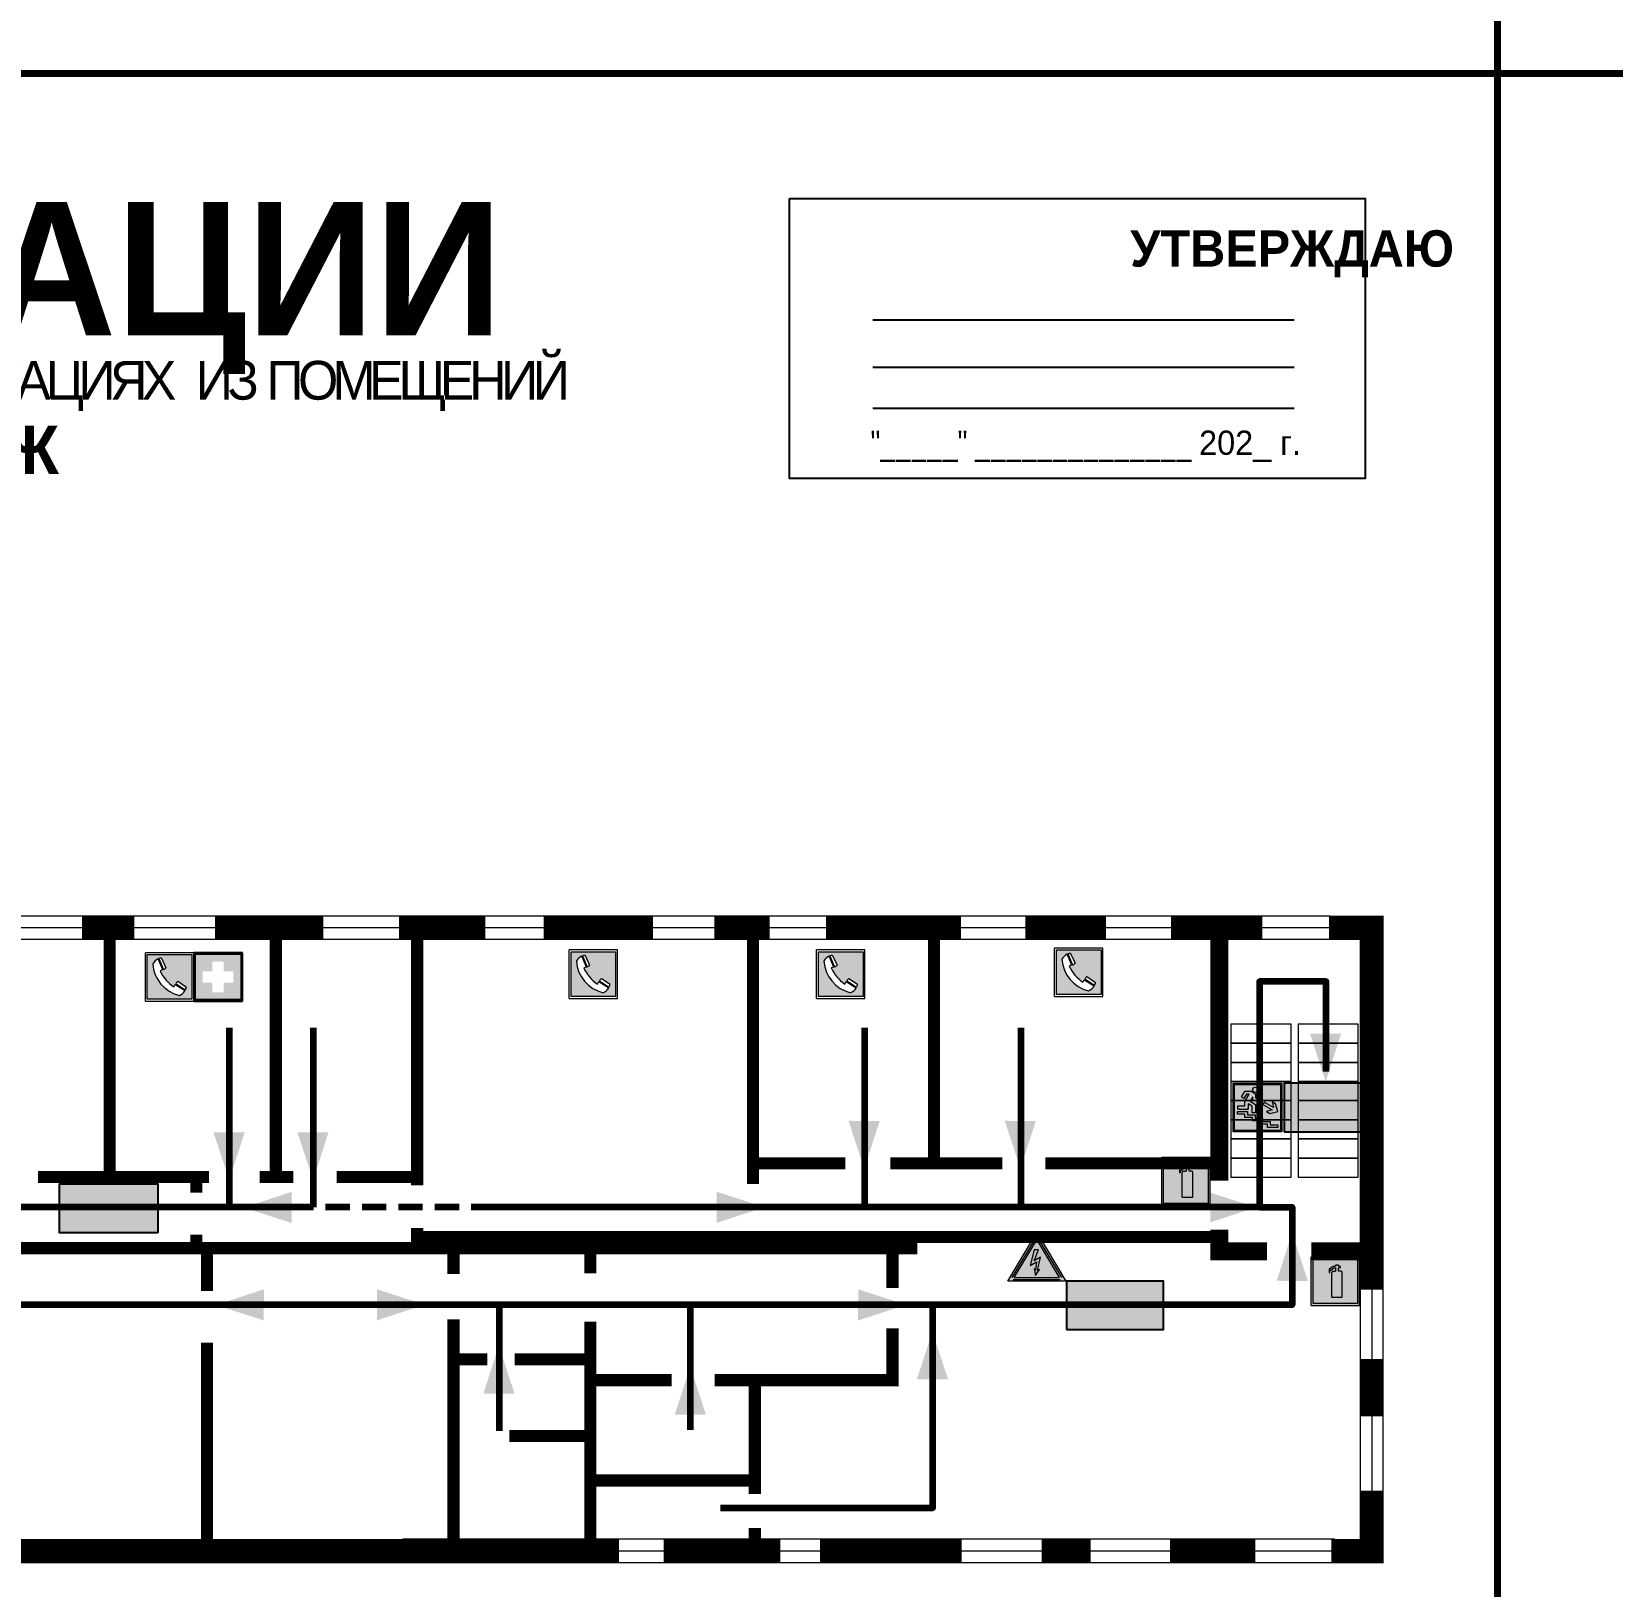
# Model space of a CAD drawing. Header units: millimetres. Extents: x 13114 to 67229, y 22859 to 38520.
# Drawn here: x 33146.6 to 33407.4, y 24818.2 to 25074.8 of the extents above; entities that cross this region are included whole.
import ezdxf

# ---------------------------------------------------------------- set-up
doc = ezdxf.new("R2010")
doc.units = ezdxf.units.MM
doc.linetypes.add('{ Wide Dash }', pattern=[12, 4, -2, 4, -2])
doc.layers.add('План_Штампы', color=7, linetype='Continuous')
doc.styles.add('обычный', font='arial.ttf')

# ---------------------------------------------------------------- blocks, each defined once
blk = doc.blocks.new('A$C456E1F9C')
at = {"lineweight": 5}
h = blk.add_hatch(color=242, dxfattribs=at)
h.paths.add_polyline_path([(0.51, -1.47), (0.51, -13.26), (12.29, -13.26), (12.29, -1.47)])
h.paths.add_polyline_path([(5.42, -4.95, -0.254479), (4.78, -5.4), (3.52, -2.53, -0.209735), (4.23, -2.4)], flags=16)
h.paths.add_polyline_path([(8.53, -8.6), (10.87, -10.17), (10.54, -10.76), (8.03, -9.13, -0.192251)], flags=16)
h.paths.add_polyline_path([(4.61, -5.49, 0.005518), (3.87, -5.72, 0.128647), (7.49, -10.01, 0.00809), (7.83, -9.33), (10.47, -10.97, -0.16736), (8.99, -12.25, -0.327862), (1.95, -3.95, -0.166952), (3.36, -2.62)], flags=16)
at = {"color": 242, "lineweight": 5}
for p, q in [((0, -13.77), (0, -0.97)), ((12.8, -0.97), (0, -0.97)), ((4.61, -5.49), (3.36, -2.62)), ((3.52, -2.53), (4.78, -5.4)), ((4.23, -2.4), (5.42, -4.95)), ((12.8, -13.77), (12.8, -0.97)), ((7.83, -9.33), (10.47, -10.97)), ((8.03, -9.13), (10.54, -10.76)), ((10.81, -10.12), (8.53, -8.6)), ((10.54, -10.76), (10.8, -10.3)), ((10.8, -10.3), (10.81, -10.12)), ((0, -13.77), (12.8, -13.77))]:
    blk.add_line(p, q, dxfattribs=at)
blk.add_lwpolyline([(0.51, -1.47), (12.29, -1.47), (12.29, -13.26), (0.51, -13.26)], close=True, dxfattribs=at)
for centre, radius, start, end in [((4.59, -5.34), 2.99, 114.2845, 152.1974), ((11.12, -3.31), 9.19, 183.9915, 256.6009), ((4.02, -3.27), 0.891, 76.3284, 123.7092), ((14.98, -39.1), 35.17, 107.1487, 108.4135), ((13.86, -0.94), 11.08, 205.5536, 234.8762), ((4.68, -4.59), 0.824, 276.9621, 334.0723), ((-13.31, 0.8), 23.44, 332.5487, 334.4027), ((8.94, -9.5), 0.989, 114.4092, 157.9388), ((7.87, -9.46), 3, 291.9291, 329.9329)]:
    blk.add_arc(centre, radius, start, end, dxfattribs=at)
blk = doc.blocks.new('A$C18900ED3')
h = blk.add_hatch(color=126)
h.paths.add_polyline_path([(-0.18, -0.18), (-7.02, -0.18), (-7.02, -7.02), (-0.18, -7.02)])
h.paths.add_polyline_path([(-5.89, -4.46), (-5.89, -2.77), (-4.46, -2.77), (-4.46, -1.31), (-2.77, -1.31), (-2.77, -2.77), (-1.33, -2.77), (-1.33, -4.46), (-2.77, -4.46), (-2.77, -5.89), (-4.46, -5.89), (-4.46, -4.46)], flags=16)
at = {"color": 126}
for p, q in [((-7.2, 0), (-7.2, -7.2)), ((0, 0), (-7.2, 0)), ((0, -7.2), (0, 0)), ((-7.02, -7.02), (-7.02, -0.18)), ((-7.02, -0.18), (-0.18, -0.18)), ((-0.18, -0.18), (-0.18, -7.02)), ((-0.18, -7.02), (-7.02, -7.02)), ((-7.2, -7.2), (0, -7.2))]:
    blk.add_line(p, q, dxfattribs=at)
blk = doc.blocks.new('вниз')
at = {"lineweight": 0, "true_color": 0xffffff}
h = blk.add_hatch(color=7, dxfattribs=at)
h.dxf.hatch_style = 1
h.paths.add_polyline_path([(40994.51, -4472.22), (40986.51, -4472.22), (40986.51, -4480.22), (40994.51, -4480.22)])
h.paths.add_polyline_path([(40994.31, -4472.42), (40994.31, -4480.01), (40986.71, -4480.01), (40986.71, -4472.42)], flags=16)
h.paths.add_polyline_path([(40988.43, -4473.53), (40989.43, -4473.53), (40990.19, -4473.96), (40990.19, -4474.6), (40991, -4474.6), (40991, -4475.06), (40989.73, -4475.06), (40989.73, -4474.46), (40989.3, -4475.18), (40990.17, -4475.7), (40990.17, -4477.11), (40989.63, -4477.11), (40989.63, -4476.01), (40988.94, -4475.59), (40988.94, -4476.46), (40988.94, -4476.46), (40987.47, -4476.46), (40987.26, -4476.46), (40987.26, -4475.92), (40988.4, -4475.92), (40988.4, -4475.2), (40989.1, -4473.99), (40988.66, -4473.99), (40988.24, -4474.7), (40987.86, -4474.47), (40988.41, -4473.56)], flags=0)
h.paths.add_polyline_path([(40990.55, -4473.29, -1), (40989.69, -4473.29, -1)], flags=0)
h.paths.add_polyline_path([(40988.85, -4476.89), (40988.85, -4477.43), (40990.1, -4477.43), (40990.1, -4477.99), (40991.34, -4477.99), (40991.34, -4478.54), (40992.59, -4478.54), (40992.59, -4479.09), (40993.83, -4479.09), (40993.83, -4479.52), (40992.17, -4479.52), (40992.17, -4478.97), (40990.91, -4478.97), (40990.91, -4478.41), (40989.68, -4478.41), (40989.68, -4477.86), (40988.43, -4477.86), (40988.43, -4477.31), (40987.6, -4477.31), (40987.18, -4477.31), (40987.18, -4476.89)], flags=0)
h.paths.add_polyline_path([(40991.61, -4475.33), (40993.12, -4476.2), (40992.9, -4475.27), (40993.48, -4475.6), (40993.83, -4476.88), (40992.56, -4477.22), (40991.97, -4476.88), (40992.9, -4476.61), (40991.38, -4475.74), (40991.58, -4475.39)], flags=0)
h.paths.add_polyline_path([(40990.19, -4473.96), (40989.43, -4473.53), (40988.43, -4473.53), (40988.41, -4473.56), (40987.86, -4474.47), (40988.24, -4474.7), (40988.66, -4473.99), (40989.1, -4473.99), (40988.4, -4475.2), (40988.4, -4475.92), (40987.26, -4475.92), (40987.26, -4476.46), (40987.47, -4476.46), (40988.94, -4476.46), (40988.94, -4476.27), (40988.94, -4475.59), (40989.63, -4476.01), (40989.63, -4477.11), (40990.17, -4477.11), (40990.17, -4475.7), (40989.3, -4475.18), (40989.73, -4474.46), (40989.73, -4475.06), (40991, -4475.06), (40991, -4474.6), (40990.19, -4474.6)], flags=0)
h.paths.add_polyline_path([(40990.55, -4473.29, 1), (40989.69, -4473.29, 1)], flags=0)
h.paths.add_polyline_path([(40991.61, -4475.33), (40991.58, -4475.39), (40991.38, -4475.74), (40992.9, -4476.61), (40991.97, -4476.88), (40992.56, -4477.22), (40993.83, -4476.88), (40993.48, -4475.6), (40992.9, -4475.27), (40993.12, -4476.2)], flags=0)
h.paths.add_polyline_path([(40990.1, -4477.43), (40988.85, -4477.43), (40988.85, -4476.89), (40987.18, -4476.89), (40987.18, -4477.31), (40987.6, -4477.31), (40988.43, -4477.31), (40988.43, -4477.86), (40989.68, -4477.86), (40989.68, -4478.41), (40990.91, -4478.41), (40990.91, -4478.97), (40992.17, -4478.97), (40992.17, -4479.52), (40993.83, -4479.52), (40993.83, -4479.09), (40992.59, -4479.09), (40992.59, -4478.54), (40991.34, -4478.54), (40991.34, -4477.99), (40990.1, -4477.99)], flags=0)
at = {"lineweight": 0}
h = blk.add_hatch(color=126, dxfattribs=at)
h.dxf.hatch_style = 1
h.paths.add_polyline_path([(40994.31, -4472.42), (40986.71, -4472.42), (40986.71, -4480.01), (40994.31, -4480.01)])
h.paths.add_polyline_path([(40988.43, -4473.53), (40989.43, -4473.53), (40990.19, -4473.96), (40990.19, -4474.6), (40991, -4474.6), (40991, -4475.06), (40989.73, -4475.06), (40989.73, -4474.46), (40989.3, -4475.18), (40990.17, -4475.7), (40990.17, -4477.11), (40989.63, -4477.11), (40989.63, -4476.01), (40988.94, -4475.59), (40988.94, -4476.46), (40988.94, -4476.46), (40987.47, -4476.46), (40987.26, -4476.46), (40987.26, -4475.92), (40988.4, -4475.92), (40988.4, -4475.2), (40989.1, -4473.99), (40988.66, -4473.99), (40988.24, -4474.7), (40987.86, -4474.47), (40988.41, -4473.56)], flags=16)
h.paths.add_polyline_path([(40990.55, -4473.29, -1), (40989.69, -4473.29, -1)], flags=16)
h.paths.add_polyline_path([(40988.85, -4476.89), (40988.85, -4477.43), (40990.1, -4477.43), (40990.1, -4477.99), (40991.34, -4477.99), (40991.34, -4478.54), (40992.59, -4478.54), (40992.59, -4479.09), (40993.83, -4479.09), (40993.83, -4479.52), (40992.17, -4479.52), (40992.17, -4478.97), (40990.91, -4478.97), (40990.91, -4478.41), (40989.68, -4478.41), (40989.68, -4477.86), (40988.43, -4477.86), (40988.43, -4477.31), (40987.6, -4477.31), (40987.18, -4477.31), (40987.18, -4476.89)], flags=16)
h.paths.add_polyline_path([(40991.61, -4475.33), (40993.12, -4476.2), (40992.9, -4475.27), (40993.48, -4475.6), (40993.83, -4476.88), (40992.56, -4477.22), (40991.97, -4476.88), (40992.9, -4476.61), (40991.38, -4475.74), (40991.58, -4475.39)], flags=16)
at = {"lineweight": 0, "true_color": 0xffffff}
h = blk.add_hatch(color=7, dxfattribs=at)
h.dxf.hatch_style = 1
h.paths.add_polyline_path([(40989.73, -4474.46), (40989.73, -4475.06), (40991, -4475.06), (40991, -4474.6), (40990.19, -4474.6), (40990.19, -4473.96), (40989.43, -4473.53), (40988.43, -4473.53), (40988.41, -4473.56), (40987.86, -4474.47), (40988.24, -4474.7), (40988.66, -4473.99), (40989.1, -4473.99), (40988.4, -4475.2), (40988.4, -4475.92), (40987.26, -4475.92), (40987.26, -4476.46), (40987.47, -4476.46), (40988.94, -4476.46), (40988.94, -4475.59), (40989.63, -4476.01), (40989.63, -4477.11), (40990.17, -4477.11), (40990.17, -4475.7), (40989.3, -4475.18)])
h.paths.add_polyline_path([(40989.69, -4473.29, 1), (40990.55, -4473.29, 1)])
h.paths.add_polyline_path([(40991.61, -4475.33), (40991.58, -4475.39), (40991.38, -4475.74), (40992.9, -4476.61), (40991.97, -4476.88), (40992.56, -4477.22), (40993.83, -4476.88), (40993.48, -4475.6), (40992.9, -4475.27), (40993.12, -4476.2)])
h.paths.add_polyline_path([(40990.1, -4477.43), (40988.85, -4477.43), (40988.85, -4476.89), (40987.18, -4476.89), (40987.18, -4477.31), (40987.6, -4477.31), (40988.43, -4477.31), (40988.43, -4477.86), (40989.68, -4477.86), (40989.68, -4478.41), (40990.91, -4478.41), (40990.91, -4478.97), (40992.17, -4478.97), (40992.17, -4479.52), (40993.83, -4479.52), (40993.83, -4479.09), (40992.59, -4479.09), (40992.59, -4478.54), (40991.34, -4478.54), (40991.34, -4477.99), (40990.1, -4477.99)])
at = {"color": 126, "lineweight": 0}
for points in [[(40986.51, -4472.22), (40994.51, -4472.22), (40994.51, -4480.22), (40986.51, -4480.22)], [(40986.71, -4472.42), (40994.31, -4472.42), (40994.31, -4480.01), (40986.71, -4480.01)]]:
    blk.add_lwpolyline(points, close=True, dxfattribs=at)
for points in [[(40987.47, -4476.46), (40987.26, -4476.46), (40987.26, -4475.92), (40988.4, -4475.92), (40988.4, -4475.2), (40989.1, -4473.99), (40988.66, -4473.99), (40988.24, -4474.7), (40987.86, -4474.47), (40988.41, -4473.56), (40988.43, -4473.53), (40989.43, -4473.53), (40990.19, -4473.96), (40990.19, -4474.6), (40991, -4474.6), (40991, -4475.06), (40989.73, -4475.06), (40989.73, -4474.46), (40989.3, -4475.18), (40990.17, -4475.7), (40990.17, -4477.11), (40989.63, -4477.11), (40989.63, -4476.01), (40988.94, -4475.59), (40988.94, -4476.46)], [(40991.58, -4475.39), (40991.38, -4475.74), (40992.9, -4476.61), (40991.97, -4476.88), (40992.56, -4477.22), (40993.83, -4476.88), (40993.48, -4475.6), (40992.9, -4475.27), (40993.12, -4476.2), (40991.61, -4475.33), (40991.58, -4475.39)], [(40987.6, -4477.31), (40987.18, -4477.31), (40987.18, -4476.89), (40988.85, -4476.89), (40988.85, -4477.43), (40990.1, -4477.43), (40990.1, -4477.99), (40991.34, -4477.99), (40991.34, -4478.54), (40992.59, -4478.54), (40992.59, -4479.09), (40993.83, -4479.09), (40993.83, -4479.52), (40992.17, -4479.52), (40992.17, -4478.97), (40990.91, -4478.97), (40990.91, -4478.41), (40989.68, -4478.41), (40989.68, -4477.86), (40988.43, -4477.86), (40988.43, -4477.31), (40987.6, -4477.31)], [(40987.47, -4476.46), (40988.94, -4476.46), (40988.94, -4476.27)]]:
    blk.add_lwpolyline(points, dxfattribs=at)
blk.add_circle((40990.12, -4473.29), 0.432, dxfattribs=at)
blk = doc.blocks.new('A$C7B4425F7')
at = {"true_color": 0xffffff}
blk.add_hatch(color=7, dxfattribs=at).paths.add_polyline_path([(0, 0), (-16, 0), (-16, -8), (0, -8)])
h = blk.add_hatch(color=126)
h.paths.add_polyline_path([(-0.2, -0.2), (-15.8, -0.2), (-15.8, -7.8), (-0.2, -7.8)])
h.paths.add_polyline_path([(-11.76, -2.03), (-11.76, -3.66), (-11.17, -3.66, -0.568275), (-11.17, -6.18), (-12.58, -6.18), (-12.58, -2.03)], flags=16)
h.paths.add_polyline_path([(-13.33, -4.12, -0.495768), (-13.59, -6.18), (-15.03, -6.18), (-15.03, -2.03), (-13.59, -2.03, -0.487973)], flags=16)
h.paths.add_polyline_path([(-10.25, -2.03), (-9.48, -2.03), (-9.48, -6.18), (-10.25, -6.18)], flags=16)
h.paths.add_polyline_path([(-13.84, -3.69), (-14.24, -3.69), (-14.24, -3.03), (-13.9, -3.03, -0.692621)], flags=0)
h.paths.add_polyline_path([(-9.15, -2.03), (-8.4, -2.03), (-8.04, -3.07), (-7.68, -2.03), (-6.93, -2.03), (-7.64, -4.1), (-6.93, -6.18), (-7.68, -6.18), (-8.04, -5.14), (-8.4, -6.18), (-9.15, -6.18), (-8.44, -4.1)], flags=16)
h.paths.add_polyline_path([(-11.76, -4.46), (-11.42, -4.46, -0.692621), (-11.36, -5.12), (-11.76, -5.12)], flags=0)
h.paths.add_polyline_path([(-13.9, -5.2), (-14.24, -5.2), (-14.24, -4.55), (-13.84, -4.55, -0.708038)], flags=0)
edge = h.paths.add_edge_path(flags=16)
edge.add_ellipse((-5.51, -4.08), major_axis=(0, 2.05), ratio=0.586184, start_angle=0, end_angle=360)
edge = h.paths.add_edge_path(flags=0)
edge.add_ellipse((-5.51, -4.08), major_axis=(0, 1.14), ratio=0.454828, start_angle=0, end_angle=360)
h.paths.add_polyline_path([(-4.13, -4.96, 0.377264), (-3.48, -4.52, 0.0555), (-3.16, -2.03), (-1.66, -2.03), (-1.66, -4.96), (-0.96, -4.96), (-0.96, -7.01), (-1.75, -7.01), (-1.75, -6.18), (-3.3, -6.18), (-3.3, -7.02), (-4.13, -7.02)], flags=16)
h.paths.add_polyline_path([(-2.73, -2.91), (-2.28, -2.91), (-2.28, -4.96), (-3.05, -4.96, 0.079136)], flags=0)
at = {"color": 126}
blk.add_lwpolyline([(-16, -8), (0, -8), (0, 0), (-16, 0)], close=True, dxfattribs=at)
blk = doc.blocks.new('A$C32E8229D')
at = {"true_color": 0xffffff}
blk.add_hatch(color=7, dxfattribs=at).paths.add_polyline_path([(0, 0), (0, -8), (16, -8), (16, 0)])
h = blk.add_hatch(color=126)
h.paths.add_polyline_path([(0.2, -0.2), (15.8, -0.2), (15.8, -7.8), (0.2, -7.8)])
h.paths.add_polyline_path([(13.49, -2.05), (12.08, -2.05), (11.37, -2.63, 0.162397), (11.29, -2.84), (11.29, -3.63), (10.35, -3.63), (10.35, -4.05), (11.68, -4.05), (11.68, -3.48), (12.26, -4.28), (11.29, -5.1), (11.29, -6.78), (11.85, -6.78), (11.85, -5.44), (12.8, -4.64), (12.8, -5.94), (14.46, -5.94), (14.46, -5.39), (13.45, -5.39), (13.45, -3.97), (12.46, -2.59), (13.15, -2.59), (13.69, -3.34), (14.18, -3)], flags=16)
h.paths.add_polyline_path([(10.74, -1.82, 1), (11.8, -1.82, 1)], flags=16)
h.paths.add_polyline_path([(9.39, -3.59), (5.99, -3.59), (6.56, -3.03), (5.91, -3.03), (5.1, -3.83), (5.91, -4.64), (6.56, -4.64), (5.99, -4.09), (9.39, -4.09)], flags=16)
h.paths.add_polyline_path([(4.29, -1.08), (1.72, -1.08), (1.72, -6.6), (4.29, -6.6)], flags=16)
at = {"color": 126}
blk.add_lwpolyline([(16, -8), (0, -8), (0, 0), (16, 0)], close=True, dxfattribs=at)
blk = doc.blocks.new('A$C3E6D3DDE')
at = {"lineweight": 5}
h = blk.add_hatch(color=40, dxfattribs=at)
h.paths.add_polyline_path([(24.1, 1.45), (16.46, -11.35), (31.74, -11.35)])
h.paths.add_polyline_path([(24.09, -0.46), (30.03, -10.41), (18.14, -10.41)], flags=16)
h.paths.add_polyline_path([(24.54, -3.08), (23.41, -6.02), (25.13, -5.01), (24.33, -8.5), (24.82, -8.27), (23.79, -9.86), (23.4, -8.04), (23.8, -8.43), (24.04, -6.29), (22.39, -7.25), (23.44, -3.08)], flags=0)
h = blk.add_hatch(color=256, dxfattribs=at)
h.paths.add_polyline_path([(24.37, 0.03, 0.567511), (23.82, 0.03), (17.59, -10.4, 0.582454), (17.86, -10.88), (30.32, -10.88, 0.582149), (30.6, -10.4)])
h.paths.add_polyline_path([(24.09, -0.46), (18.14, -10.41), (30.03, -10.41)], flags=16)
h.paths.add_polyline_path([(24.54, -3.08), (23.41, -6.02), (25.13, -5.01), (24.33, -8.5), (24.82, -8.27), (23.79, -9.86), (23.4, -8.04), (23.8, -8.43), (24.04, -6.29), (22.39, -7.25), (23.44, -3.08)], flags=0)
h = blk.add_hatch(color=40, dxfattribs=at)
h.paths.add_polyline_path([(24.09, -0.46), (18.14, -10.41), (30.03, -10.41)])
h.paths.add_polyline_path([(24.82, -8.27), (23.79, -9.86), (23.4, -8.04), (23.8, -8.43), (24.04, -6.29), (22.39, -7.25), (23.44, -3.08), (24.54, -3.08), (23.41, -6.02), (25.13, -5.01), (24.33, -8.5)], flags=16)
at = {"color": 40, "lineweight": 5}
for p, q in [((16.46, -11.35), (24.1, 1.45)), ((24.1, 1.45), (31.74, -11.35))]:
    blk.add_line(p, q, dxfattribs=at)
at = {"lineweight": 5}
for p, q in [((17.59, -10.4), (23.82, 0.03)), ((24.37, 0.03), (30.6, -10.4)), ((18.14, -10.41), (24.09, -0.46)), ((23.44, -3.08), (22.39, -7.25)), ((23.41, -6.02), (24.54, -3.08)), ((24.54, -3.08), (23.44, -3.08)), ((24.09, -0.46), (30.03, -10.41)), ((22.39, -7.25), (24.04, -6.29)), ((23.8, -8.43), (23.4, -8.04)), ((23.4, -8.04), (23.79, -9.86)), ((25.13, -5.01), (23.41, -6.02)), ((23.79, -9.86), (24.82, -8.27)), ((24.04, -6.29), (23.8, -8.43)), ((24.33, -8.5), (25.13, -5.01)), ((24.82, -8.27), (24.33, -8.5)), ((17.86, -10.88), (30.32, -10.88)), ((18.14, -10.41), (30.03, -10.41))]:
    blk.add_line(p, q, dxfattribs=at)
at = {"color": 50, "lineweight": 5}
blk.add_line((31.74, -11.35), (16.46, -11.35), dxfattribs=at)
blk = doc.blocks.new('A$C3AD82952')
at = {"true_color": 0xf5f5ff}
h = blk.add_hatch(color=7, dxfattribs=at)
h.dxf.hatch_style = 1
h.paths.add_polyline_path([(8.21, 8.73, 0.414214), (7.89, 9.05), (7.22, 9.05), (7.22, 9.92), (7.59, 9.92, 1), (7.57, 10.36), (7.22, 10.36), (7.22, 10.6), (6.43, 10.6), (6.43, 10.36), (6.01, 10.36), (4.74, 9.59), (4.74, 8.69), (4.98, 8.73), (4.98, 9.26), (6.12, 9.91), (6.43, 9.91), (6.43, 9.05), (5.76, 9.05, 0.414214), (5.44, 8.73), (5.44, 2.2), (8.21, 2.2)], flags=0)
h.paths.add_polyline_path([(12.8, 12.8), (0, 12.8), (0, 0), (12.8, 0)])
h.paths.add_polyline_path([(0.51, 12.29), (12.29, 12.29), (12.29, 0.51), (0.51, 0.51)], flags=16)
h.paths.add_polyline_path([(4.74, 9.59), (6.01, 10.36), (6.43, 10.36), (6.43, 10.6), (7.22, 10.6), (7.22, 10.36), (7.59, 10.36, -0.94586), (7.59, 9.92), (7.22, 9.92), (7.22, 9.05), (7.89, 9.05, -0.414214), (8.21, 8.73), (8.21, 2.2), (5.44, 2.2), (5.44, 8.73, -0.414214), (5.76, 9.05), (6.43, 9.05), (6.43, 9.91), (6.12, 9.91), (4.98, 9.26), (4.98, 8.73), (4.74, 8.69)], flags=0)
h = blk.add_hatch(color=242)
h.dxf.hatch_style = 1
h.paths.add_polyline_path([(12.29, 12.29), (0.51, 12.29), (0.51, 0.51), (12.29, 0.51)])
h.paths.add_polyline_path([(4.74, 8.69), (4.74, 9.59), (6.01, 10.36), (6.43, 10.36), (6.43, 10.6), (7.22, 10.6), (7.22, 10.36), (7.59, 10.36, -0.94586), (7.59, 9.92), (7.22, 9.92), (7.22, 9.05), (7.89, 9.05, -0.414214), (8.21, 8.73), (8.21, 2.2), (5.44, 2.2), (5.44, 8.73, -0.414214), (5.76, 9.05), (6.43, 9.05), (6.43, 9.91), (6.12, 9.91), (4.98, 9.26), (4.98, 8.73)], flags=16)
h = blk.add_hatch(color=7, dxfattribs=at)
h.dxf.hatch_style = 1
h.paths.add_polyline_path([(8.21, 8.73, 0.414214), (7.89, 9.05), (7.22, 9.05), (7.22, 9.92), (7.59, 9.92, 1), (7.57, 10.36), (7.22, 10.36), (7.22, 10.6), (6.43, 10.6), (6.43, 10.36), (6.01, 10.36), (4.74, 9.59), (4.74, 8.69), (4.98, 8.73), (4.98, 9.26), (6.12, 9.91), (6.43, 9.91), (6.43, 9.05), (5.76, 9.05, 0.414214), (5.44, 8.73), (5.44, 2.2), (8.21, 2.2)])
at = {"color": 242, "lineweight": 5}
for p, q in [((0, 0), (0, 12.8)), ((0, 12.8), (12.8, 12.8)), ((12.8, 0), (12.8, 12.8)), ((6.01, 10.36), (4.74, 9.59)), ((4.74, 9.59), (4.74, 8.69)), ((4.74, 8.69), (4.98, 8.73)), ((4.98, 9.26), (6.12, 9.91)), ((4.98, 8.73), (4.98, 9.26)), ((5.44, 2.2), (5.44, 8.73)), ((5.76, 9.05), (6.43, 9.05)), ((6.01, 10.36), (6.43, 10.36)), ((6.12, 9.91), (6.43, 9.91)), ((7.22, 10.6), (6.43, 10.6)), ((6.43, 10.6), (6.43, 10.36)), ((6.43, 9.91), (6.43, 9.05)), ((7.22, 10.36), (7.22, 10.6)), ((7.59, 10.36), (7.22, 10.36)), ((7.22, 9.05), (7.22, 9.92)), ((7.59, 9.92), (7.22, 9.92)), ((7.89, 9.05), (7.22, 9.05)), ((8.21, 2.2), (8.21, 8.73)), ((0, 0), (12.8, 0)), ((5.44, 2.2), (8.21, 2.2))]:
    blk.add_line(p, q, dxfattribs=at)
blk.add_lwpolyline([(0.51, 12.29), (12.29, 12.29), (12.29, 0.51), (0.51, 0.51)], close=True, dxfattribs=at)
for centre, radius, start, end in [((5.76, 8.73), 0.32, 90, 180), ((7.58, 10.14), 0.223, 273.1875, 86.8125), ((7.89, 8.73), 0.32, 0, 90)]:
    blk.add_arc(centre, radius, start, end, dxfattribs=at)

msp = doc.modelspace()

# ---------------------------------------------------------------- linework, layer by layer
at = {"color": 6, "lineweight": 100}
for points in [[(32788.44, 25067.86), (33388.44, 25067.86), (33388.44, 25462.86), (32788.44, 25462.86)], [(33388.44, 25067.86), (33988.44, 25067.86), (33988.44, 25462.86), (33388.44, 25462.86)], [(32788.44, 24672.86), (33388.44, 24672.86), (33388.44, 25067.86), (32788.44, 25067.86)], [(33388.44, 24672.86), (33988.44, 24672.86), (33988.44, 25067.86), (33388.44, 25067.86)]]:
    msp.add_lwpolyline(points, close=True, dxfattribs=at)
msp.add_lwpolyline([(33271.62, 25047.24), (33366.62, 25047.24), (33366.62, 25001.03), (33271.62, 25001.03)], close=True)
for points in [[(33285.37, 25027.19), (33354.9, 25027.19)], [(33285.37, 25019.43), (33354.9, 25019.43)], [(33285.37, 25012.64), (33354.9, 25012.64)]]:
    msp.add_lwpolyline(points)
at = {"lineweight": 100}
for points, const_width in [([(33243.51, 24824.05), (32815.35, 24824.05), (32815.35, 24943.69), (32865.27, 24943.69), (32865.27, 24938.04)], 4), ([(33163.56, 24926.88), (33154.89, 24926.88)], 4), ([(33194.71, 24926.88), (33176.85, 24926.88)], 4), ([(33221.48, 24926.88), (33207.21, 24926.88)], 4), ([(33249.14, 24926.88), (33231.09, 24926.88)], 4), ([(33268.38, 24926.88), (33259.22, 24926.88)], 4), ([(33299.92, 24926.88), (33277.67, 24926.88)], 4), ([(33323.87, 24926.88), (33310.52, 24926.88)], 4), ([(33349.65, 24926.88), (33334.6, 24926.88)], 4), ([(33342.56, 24885.15), (33342.56, 24926.88)], 3), ([(33360.67, 24926.88), (33367.69, 24926.88), (33367.69, 24867.17)], 4), ([(33350.44, 24873.51), (33342.56, 24873.51), (33342.56, 24877.09)], 3), ([(33367.69, 24873.51), (33357.71, 24873.51)], 3), ([(33367.69, 24855.74), (33367.69, 24846.31)], 4), ([(33367.69, 24855.71), (33367.69, 24846.57)], 4), ([(33367.69, 24833.46), (33367.69, 24824.05), (33361.27, 24824.05)], 4), ([(33367.69, 24834.02), (33367.69, 24829.64)], 4), ([(33270.13, 24824.05), (33250.88, 24824.05)], 4), ([(33300.02, 24824.05), (33276.68, 24824.05)], 4), ([(33321.31, 24824.05), (33313.26, 24824.05)], 4), ([(33348.47, 24824.05), (33334.42, 24824.05)], 4), ([(33361.27, 24824.05), (33361.03, 24824.05)], 4)]:
    msp.add_lwpolyline(points, dxfattribs=dict(at, const_width=const_width))
at = {"lineweight": 0}
for points in [[(33360.85, 24928.8), (32878.24, 24928.8)], [(33360.67, 24926.88), (32878.06, 24926.88)], [(33360.83, 24924.98), (32878.21, 24924.98)], [(33365.78, 24867.39), (33365.78, 24831.6)], [(33367.69, 24867.17), (33367.69, 24831.37)], [(33369.54, 24867.3), (33369.54, 24831.51)], [(33361.55, 24826), (33207.83, 24826)], [(33361.27, 24824.05), (33207.54, 24824.05)], [(33361.53, 24822.12), (33207.8, 24822.12)]]:
    msp.add_lwpolyline(points, dxfattribs=at)
at = {"lineweight": 0, "const_width": 2}
for points in [[(33159.48, 24885.79), (33159.48, 24927.32)], [(33186.89, 24894.12), (33186.89, 24926.94)], [(33280.87, 24888.04), (33265.63, 24888.04), (33265.63, 24884.61), (33265.63, 24927.11)], [(33210.21, 24884.42), (33210.21, 24925.92)], [(33295.49, 24888.04), (33295.49, 24926.1)], [(33186.89, 24885.79), (33186.89, 24894.12)], [(33306.76, 24888.04), (33288.25, 24888.04)], [(33327.78, 24888.04), (33313.86, 24888.04)], [(33342.26, 24888.04), (33327.78, 24888.04)], [(33175.86, 24885.79), (33147.63, 24885.79)], [(33173.78, 24885.79), (33173.78, 24883.2)], [(33189.78, 24885.79), (33184.22, 24885.79)], [(33210.21, 24885.79), (33196.9, 24885.79)], [(33210.21, 24874.03), (33210.21, 24877.38)], [(33173.78, 24874.03), (33173.78, 24876.27)], [(33274.74, 24875.88), (33210.21, 24875.88)], [(33342.54, 24875.88), (33274.74, 24875.88)], [(33274.74, 24874.03), (33080.99, 24874.03)], [(33175.53, 24874.03), (33175.53, 24866.97)], [(33216.2, 24874.03), (33216.2, 24869.78)], [(33238.78, 24874.03), (33238.78, 24869.9)], [(33292.74, 24874.03), (33270.46, 24874.03)], [(33288.63, 24874.03), (33288.63, 24867.45)], [(33221.79, 24855.68), (33216.2, 24855.68), (33216.2, 24862.31), (33216.2, 24825.16)], [(33252.18, 24852.25), (33238.78, 24852.25), (33238.78, 24861.89)], [(33288.63, 24860.81), (33288.63, 24852.25), (33259.3, 24852.25)], [(33175.53, 24858.42), (33175.53, 24825.62)], [(33238.78, 24855.68), (33226.3, 24855.68)], [(33238.78, 24852.25), (33238.78, 24823.57)], [(33265.92, 24852.25), (33265.92, 24833.5)], [(33238.78, 24843.06), (33225.44, 24843.06)], [(33265.92, 24835.7), (33238.78, 24835.7)], [(33265.92, 24827.89), (33265.92, 24823.87)]]:
    msp.add_lwpolyline(points, dxfattribs=at)
at = {"color": 126, "lineweight": 100, "true_color": 0x008754}
for points in [[(33360.2, 24903.21), (33360.2, 24918.03), (33349.17, 24918.03), (33349.17, 24880.78), (33354.58, 24880.78), (33354.58, 24864.68), (32848.86, 24864.68)], [(33179.25, 24880.78), (33179.25, 24910.37)], [(33193.08, 24880.78), (33193.08, 24910.37)], [(33284.08, 24880.78), (33284.08, 24910.37)], [(33309.84, 24880.78), (33309.84, 24910.37)], [(33193.08, 24880.78), (33038.72, 24880.78)], [(33349.17, 24880.78), (33223.11, 24880.78)], [(33223.72, 24864.68), (33223.72, 24843.9)], [(33255.27, 24864.68), (33255.27, 24844.06)], [(33260.28, 24831.17), (33295.26, 24831.17), (33295.26, 24864.68)]]:
    msp.add_lwpolyline(points, dxfattribs=at)
at = {"lineweight": 0}
for points in [[(33354.38, 24911.01), (33344.45, 24911.01), (33344.45, 24907.85), (33354.38, 24907.85)], [(33365.46, 24911.01), (33355.54, 24911.01), (33355.54, 24907.85), (33365.46, 24907.85)], [(33354.38, 24907.85), (33344.45, 24907.85), (33344.45, 24904.7), (33354.38, 24904.7)], [(33365.46, 24907.85), (33355.54, 24907.85), (33355.54, 24904.7), (33365.46, 24904.7)], [(33354.38, 24904.7), (33344.45, 24904.7), (33344.45, 24901.54), (33354.38, 24901.54)], [(33365.46, 24904.7), (33355.54, 24904.7), (33355.54, 24901.54), (33365.46, 24901.54)], [(33354.38, 24901.54), (33344.45, 24901.54), (33344.45, 24898.38), (33354.38, 24898.38)], [(33365.46, 24901.54), (33355.54, 24901.54), (33355.54, 24898.38), (33365.46, 24898.38)], [(33354.38, 24898.38), (33344.45, 24898.38), (33344.45, 24895.22), (33354.38, 24895.22)], [(33365.46, 24898.38), (33355.54, 24898.38), (33355.54, 24895.22), (33365.46, 24895.22)], [(33354.38, 24895.22), (33344.45, 24895.22), (33344.45, 24892.06), (33354.38, 24892.06)], [(33365.46, 24895.22), (33355.54, 24895.22), (33355.54, 24892.06), (33365.46, 24892.06)], [(33354.38, 24892.06), (33344.45, 24892.06), (33344.45, 24888.9), (33354.38, 24888.9)], [(33365.46, 24892.06), (33355.54, 24892.06), (33355.54, 24888.9), (33365.46, 24888.9)], [(33354.38, 24888.9), (33344.45, 24888.9), (33344.45, 24885.74), (33354.38, 24885.74)], [(33365.46, 24888.9), (33355.54, 24888.9), (33355.54, 24885.74), (33365.46, 24885.74)]]:
    msp.add_lwpolyline(points, close=True, dxfattribs=at)
at = {"color": 126, "linetype": '{ Wide Dash }', "lineweight": 100, "true_color": 0x008754}
msp.add_lwpolyline([(33223.11, 24880.78), (33193.08, 24880.78)], dxfattribs=at)
at = {"layer": 'План_Штампы', "color": 126, "true_color": 0x008754}
for points in [[(33357.52, 24909.44), (33362.65, 24909.43), (33360.11, 24901.55)], [(33281.38, 24895.05), (33286.52, 24895.04), (33283.97, 24887.16)], [(33307.15, 24895.05), (33312.28, 24895.04), (33309.74, 24887.16)], [(33176.61, 24893.15), (33181.75, 24893.14), (33179.2, 24885.26)], [(33190.45, 24893.15), (33195.58, 24893.14), (33193.04, 24885.26)], [(33189.49, 24883.33), (33189.48, 24878.2), (33181.6, 24880.74)], [(33259.6, 24878.21), (33259.62, 24883.34), (33267.5, 24880.8)], [(33341.09, 24878.31), (33341.1, 24883.19), (33348.6, 24880.77)], [(33357.16, 24868.64), (33352.02, 24868.65), (33354.57, 24876.53)], [(33184.92, 24867.25), (33184.9, 24862.12), (33177.03, 24864.66)], [(33203.57, 24862.12), (33203.58, 24867.25), (33211.46, 24864.71)], [(33282.96, 24862.11), (33282.97, 24867.24), (33290.85, 24864.7)], [(33297.8, 24852.37), (33292.66, 24852.38), (33295.21, 24860.26)], [(33226.27, 24850.04), (33221.14, 24850.05), (33223.68, 24857.93)], [(33257.85, 24846.57), (33252.72, 24846.58), (33255.26, 24854.46)]]:
    msp.add_solid(points, dxfattribs=at)

# ---------------------------------------------------------------- block references
for name, p, xscale, yscale, zscale in [('A$C456E1F9C', (33165.37, 24923.4), 0.625, 0.625, 0.625), ('A$C18900ED3', (33181.37, 24922.79), 1.111111111007631, 1.111111111007631, 1.111111111007631), ('A$C456E1F9C', (33235.27, 24923.85), 0.625, 0.625, 0.625), ('A$C456E1F9C', (33276.09, 24923.85), 0.625, 0.625, 0.625), ('A$C456E1F9C', (33315.36, 24924.16), 0.625, 0.625, 0.625), ('A$C3AD82952', (33333.04, 24881.08), 0.625, 0.625, 0.625), ('A$C3E6D3DDE', (33297.37, 24875.69), 0.625, 0.625, 0.625), ('A$C3AD82952', (33357.69, 24864.59), 0.625, 0.625, 0.625)]:
    msp.add_blockref(name, p, dxfattribs=dict(xscale=xscale, yscale=yscale, zscale=zscale))
at = {"color": 126, "true_color": 0x008754}
msp.add_blockref('вниз', (-7641.65, 29373.46), dxfattribs=at)
at = {"layer": 'План_Штампы'}
msp.add_blockref('A$C7B4425F7', (33369.26, 24901.24), dxfattribs=at)
at = {"layer": 'План_Штампы', "color": 126, "true_color": 0x008754, "xscale": 1.012510887696, "yscale": 1.012510887696, "zscale": 1.012510887696, "rotation": 359.9978653237144}
msp.add_blockref('A$C32E8229D', (33151.22, 24884.68), dxfattribs=at)
at = {"layer": 'План_Штампы', "color": 126, "true_color": 0x008754, "xscale": -1}
msp.add_blockref('A$C32E8229D', (33333.34, 24868.6), dxfattribs=at)

# ---------------------------------------------------------------- texts
at = {"lineweight": 0, "style": 'обычный'}
for s, insert, char_height, width, attachment_point in [('{\\fProxima Nova Rg|b1|i0|c204|p2;ПЛАН ЭВАКУАЦИИ}', (32947.16, 25046.67), 22, 493.8901, 1), ('\\pi-18,l18,t18;{\\fProxima Nova Rg|b1|i0|c204|p2;УТВЕРЖДАЮ\\H1.1997x; }', (33354.56, 25038.12), 6, 126.6484, 5), ('{\\fArial Narrow|b0|i0|c204|p34;"_____" ______________ \\fProxima Nova Rg|b0|i0|c204|p2;202_ г. }', (33320.52, 25006.36), 4, 78.6503, 5)]:
    msp.add_mtext(s, dxfattribs=dict(at, insert=insert, char_height=char_height, width=width, attachment_point=attachment_point))
at = {"color": 0, "lineweight": 0, "insert": (33097.03, 25020.62), "char_height": 8, "width": 449.2158, "attachment_point": 5, "style": 'обычный'}
msp.add_mtext('{\\fArial Black|b1|i0|c204|p34;\\H2x;\\T0.85;  \\fArial Narrow|b0|i0|c204|p34;\\H0.8x;\\W0.9;\\P\\fProxima Nova Rg|b0|i0|c204|p2;\\H0.5x;\\W1;\\C256;ПРИ ПОЖАРЕ  ИЛИ ДРУГИХ ЧРЕЗВЫЧАЙНЫХ СИТУАЦИЯХ  ИЗ ПОМЕЩЕНИЙ \\fProxima Nova Rg|b1|i0|c204|p2;\\H1.25x;\\P ЖДО ТЦ : АБК  2 ЭТАЖ}', dxfattribs=at)

doc.saveas('drawing.dxf')
